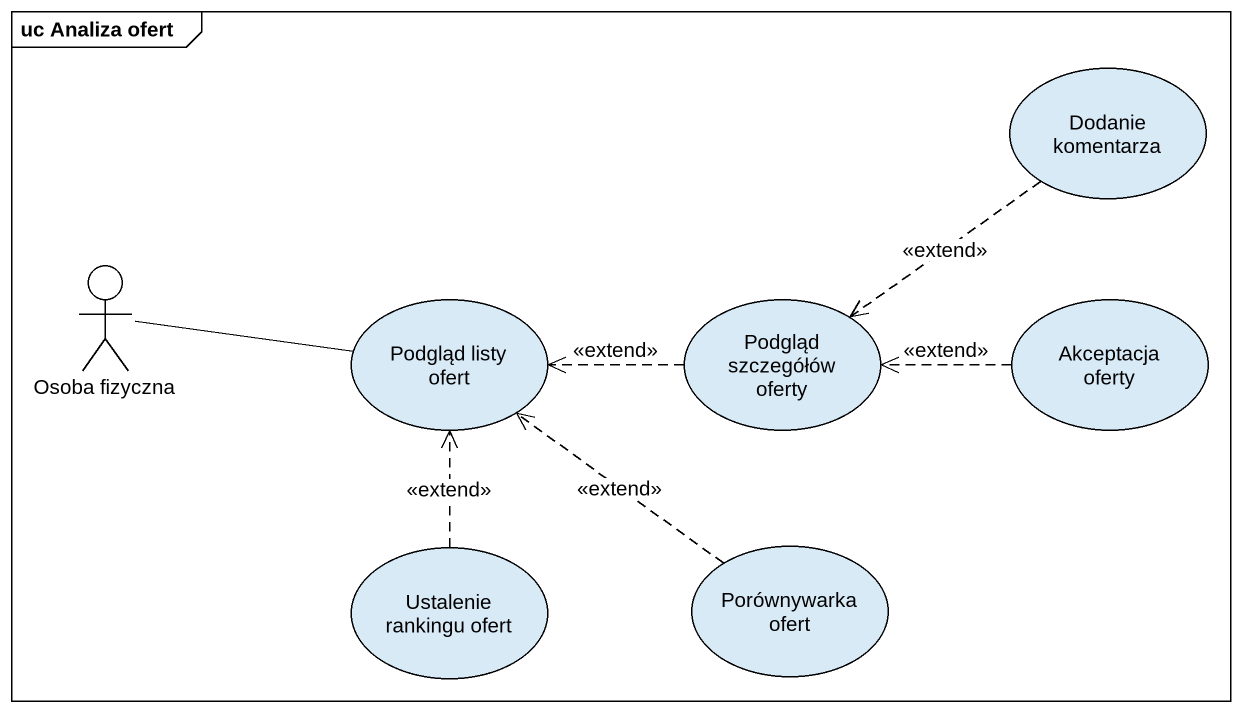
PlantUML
@startuml
mainframe uc Analiza ofert
usecase "Dodanie komentarza" as Dodanie_komentarza
actor "Osoba fizyczna" as Osoba_fizyczna
usecase "Podgląd listy ofert" as Podgląd_listy_ofert
usecase "Podgląd szczegółów oferty" as Podgląd_szczegółów_oferty
usecase "Akceptacja oferty" as Akceptacja_oferty
usecase "Ustalenie rankingu ofert" as Ustalenie_rankingu_ofert
usecase "Porównywarka ofert" as Porównywarka_ofert
Dodanie_komentarza ..> Podgląd_szczegółów_oferty : <<extend>>
Osoba_fizyczna -right- Podgląd_listy_ofert
Podgląd_szczegółów_oferty .left.> Podgląd_listy_ofert : <<extend>>
Akceptacja_oferty .left.> Podgląd_szczegółów_oferty : <<extend>>
Ustalenie_rankingu_ofert .up.> Podgląd_listy_ofert : <<extend>>
Porównywarka_ofert .up.> Podgląd_listy_ofert : <<extend>>
@enduml
